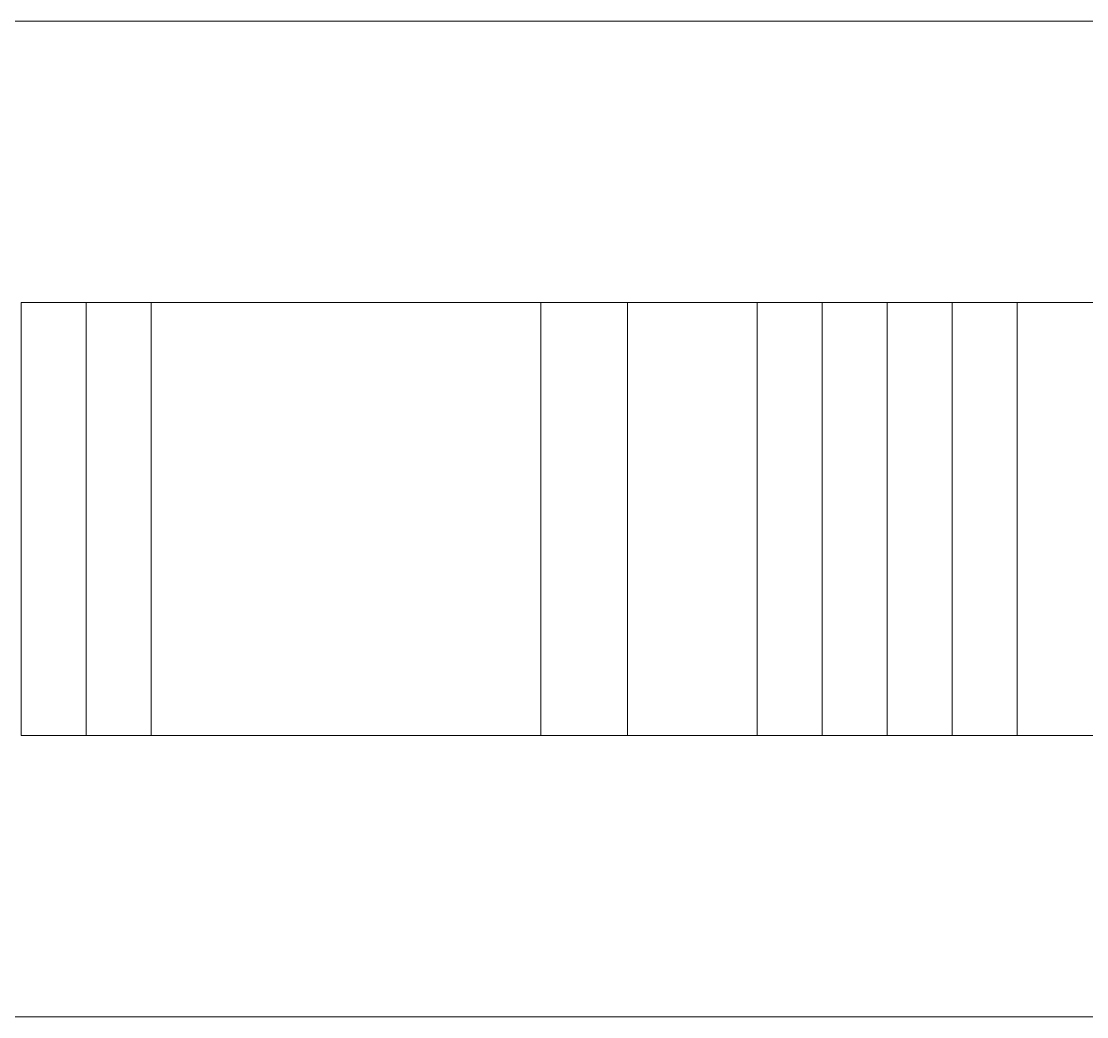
# Model space of a CAD drawing. Header units: inches. Extents: x 22 to 382261, y 22 to 371281.
# Drawn here: x 106334.7 to 106580.8, y 219392.4 to 219622.4 of the extents above; entities that cross this region are included whole.
import ezdxf

# ---------------------------------------------------------------- set-up
doc = ezdxf.new("R2010")
doc.units = ezdxf.units.IN
doc.header["$MEASUREMENT"] = 0
doc.layers.add('A-GLAZ-CURT', color=52, linetype='Continuous', lineweight=9)
doc.layers.add('A-WALL', color=113, linetype='Continuous', lineweight=9)

# ---------------------------------------------------------------- blocks, each defined once
blk = doc.blocks.new('s-wall - s-wall-V2-01-GROUND FLOOR DIM- PART A')
at = {"layer": 'A-GLAZ-CURT'}
for p, q in [((-100, 50), (-85, 50)), ((-85, 50), (-100, 50)), ((-100, -50), (-100, 50)), ((-100, 50), (-100, -50)), ((-85, 50), (-70, 50)), ((-70, 50), (-85, 50)), ((-85, 50), (-70, 50)), ((-70, 50), (-85, 50)), ((-85, -50), (-85, 50)), ((-85, 50), (-85, -50)), ((-85, 50), (-70, 50)), ((-70, 50), (-85, 50)), ((-85, -50), (-85, 50)), ((-85, 50), (-85, -50)), ((20, 50), (-70, 50)), ((-70, 50), (20, 50)), ((-70, 50), (20, 50)), ((20, 50), (-70, 50)), ((-70, -50), (-70, 50)), ((-70, 50), (-70, -50)), ((-70, 50), (-70, -50)), ((-70, 50), (-70, -50)), ((-69.85, 50), (20, 50)), ((20, 50), (-69.85, 50)), ((-69.85, 50), (20, 50)), ((20, 50), (-69.85, 50)), ((-69.85, 50), (20, 50)), ((20, 50), (-69.85, 50)), ((20, 50), (40, 50)), ((40, 50), (20, 50)), ((20, 50), (40, 50)), ((40, 50), (20, 50)), ((20, 50), (40, 50)), ((40, 50), (20, 50)), ((20, -50), (20, 50)), ((20, -50), (20, 50)), ((20, 50), (20, -50)), ((20, 50), (20, -50)), ((40, 50), (70, 50)), ((70, 50), (40, 50)), ((40, 50), (70, 50)), ((70, 50), (40, 50)), ((40, 50), (70, 50)), ((70, 50), (40, 50)), ((40, 50), (70, 50)), ((70, 50), (40, 50)), ((40, -50), (40, 50)), ((40, 50), (40, -50)), ((70, 50), (85, 50)), ((85, 50), (70, 50)), ((70, 50), (85, 50)), ((85, 50), (70, 50)), ((70, 50), (85, 50)), ((85, 50), (70, 50)), ((70, 50), (70, -50)), ((70, 50), (70, -50)), ((85, 50), (100, 50)), ((100, 50), (85, 50)), ((85, 50), (85, -50)), ((85, 50), (85, -50)), ((85, 50), (85, -50)), ((85, 50), (85, -50)), ((100, 50), (100, -50)), ((100, 50), (100, -50)), ((-100, -50), (-85, -50)), ((-85, -50), (-100, -50)), ((-85, -50), (-70, -50)), ((-70, -50), (-85, -50)), ((-85, -50), (-70, -50)), ((-70, -50), (-85, -50)), ((-85, -50), (-70, -50)), ((-70, -50), (-85, -50)), ((20, -50), (-70, -50)), ((-70, -50), (20, -50)), ((-70, -50), (20, -50)), ((20, -50), (-70, -50)), ((-69.85, -50), (20, -50)), ((20, -50), (-69.85, -50)), ((-69.85, -50), (20, -50)), ((20, -50), (-69.85, -50)), ((-69.85, -50), (20, -50)), ((20, -50), (-69.85, -50)), ((20, -50), (40, -50)), ((40, -50), (20, -50)), ((20, -50), (40, -50)), ((40, -50), (20, -50)), ((20, -50), (40, -50)), ((40, -50), (20, -50)), ((40, -50), (70, -50)), ((70, -50), (40, -50)), ((40, -50), (70, -50)), ((70, -50), (40, -50)), ((40, -50), (70, -50)), ((70, -50), (40, -50)), ((40, -50), (70, -50)), ((70, -50), (40, -50)), ((70, -50), (85, -50)), ((85, -50), (70, -50)), ((70, -50), (85, -50)), ((85, -50), (70, -50)), ((70, -50), (85, -50)), ((85, -50), (70, -50)), ((85, -50), (100, -50)), ((100, -50), (85, -50))]:
    blk.add_line(p, q, dxfattribs=at)
blk = doc.blocks.new('s-wall - s-wall-V3-01-GROUND FLOOR DIM- PART A')
at = {"layer": 'A-GLAZ-CURT'}
for p, q in [((-100, 50), (-85, 50)), ((-85, 50), (-100, 50)), ((-100, -50), (-100, 50)), ((-100, 50), (-100, -50)), ((-85, 50), (-70, 50)), ((-70, 50), (-85, 50)), ((-85, 50), (-70, 50)), ((-70, 50), (-85, 50)), ((-85, -50), (-85, 50)), ((-85, 50), (-85, -50)), ((-85, 50), (-70, 50)), ((-70, 50), (-85, 50)), ((-85, -50), (-85, 50)), ((-85, 50), (-85, -50)), ((-70, 50), (20, 50)), ((20, 50), (-70, 50)), ((-70, 50), (20, 50)), ((20, 50), (-70, 50)), ((-70, 50), (20, 50)), ((20, 50), (-70, 50)), ((20, 50), (-70, 50)), ((-70, 50), (20, 50)), ((-70, 50), (20, 50)), ((20, 50), (-70, 50)), ((-70, -50), (-70, 50)), ((-70, 50), (-70, -50)), ((-70, 50), (-70, -50)), ((-70, 50), (-70, -50)), ((20, 50), (40, 50)), ((40, 50), (20, 50)), ((20, 50), (40, 50)), ((40, 50), (20, 50)), ((20, 50), (40, 50)), ((40, 50), (20, 50)), ((20, -50), (20, 50)), ((20, -50), (20, 50)), ((20, 50), (20, -50)), ((20, 50), (20, -50)), ((40, 50), (70, 50)), ((70, 50), (40, 50)), ((40, 50), (70, 50)), ((70, 50), (40, 50)), ((40, 50), (70, 50)), ((70, 50), (40, 50)), ((40, 50), (70, 50)), ((70, 50), (40, 50)), ((40, -50), (40, 50)), ((40, 50), (40, -50)), ((70, 50), (85, 50)), ((85, 50), (70, 50)), ((70, 50), (85, 50)), ((85, 50), (70, 50)), ((70, 50), (85, 50)), ((85, 50), (70, 50)), ((70, 50), (70, -50)), ((70, 50), (70, -50)), ((85, 50), (100, 50)), ((100, 50), (85, 50)), ((85, 50), (85, -50)), ((85, 50), (85, -50)), ((85, 50), (85, -50)), ((85, 50), (85, -50)), ((100, 50), (100, -50)), ((100, 50), (100, -50)), ((-100, -50), (-85, -50)), ((-85, -50), (-100, -50)), ((-85, -50), (-70, -50)), ((-70, -50), (-85, -50)), ((-85, -50), (-70, -50)), ((-70, -50), (-85, -50)), ((-85, -50), (-70, -50)), ((-70, -50), (-85, -50)), ((-70, -50), (20, -50)), ((20, -50), (-70, -50)), ((-70, -50), (20, -50)), ((20, -50), (-70, -50)), ((-70, -50), (20, -50)), ((20, -50), (-70, -50)), ((20, -50), (-70, -50)), ((-70, -50), (20, -50)), ((-70, -50), (20, -50)), ((20, -50), (-70, -50)), ((20, -50), (40, -50)), ((40, -50), (20, -50)), ((20, -50), (40, -50)), ((40, -50), (20, -50)), ((20, -50), (40, -50)), ((40, -50), (20, -50)), ((40, -50), (70, -50)), ((70, -50), (40, -50)), ((40, -50), (70, -50)), ((70, -50), (40, -50)), ((40, -50), (70, -50)), ((70, -50), (40, -50)), ((40, -50), (70, -50)), ((70, -50), (40, -50)), ((70, -50), (85, -50)), ((85, -50), (70, -50)), ((70, -50), (85, -50)), ((85, -50), (70, -50)), ((70, -50), (85, -50)), ((85, -50), (70, -50)), ((85, -50), (100, -50)), ((100, -50), (85, -50))]:
    blk.add_line(p, q, dxfattribs=at)
blk = doc.blocks.new('s-wall - s-wall-V12-01-GROUND FLOOR DIM- PART A')
at = {"layer": 'A-GLAZ-CURT'}
for p, q in [((-100, 50), (-85, 50)), ((-85, 50), (-100, 50)), ((-100, -50), (-100, 50)), ((-100, 50), (-100, -50)), ((-85, 50), (-70, 50)), ((-70, 50), (-85, 50)), ((-85, 50), (-70, 50)), ((-70, 50), (-85, 50)), ((-85, -50), (-85, 50)), ((-85, 50), (-85, -50)), ((-85, 50), (-70, 50)), ((-70, 50), (-85, 50)), ((-85, -50), (-85, 50)), ((-85, 50), (-85, -50)), ((20, 50), (-70, 50)), ((-70, 50), (20, 50)), ((-70, 50), (20, 50)), ((20, 50), (-70, 50)), ((-70, -50), (-70, 50)), ((-70, 50), (-70, -50)), ((-70, 50), (-70, -50)), ((-70, 50), (-70, -50)), ((-69.85, 50), (20, 50)), ((20, 50), (-69.85, 50)), ((-69.85, 50), (20, 50)), ((20, 50), (-69.85, 50)), ((-69.85, 50), (20, 50)), ((20, 50), (-69.85, 50)), ((20, 50), (40, 50)), ((40, 50), (20, 50)), ((20, 50), (40, 50)), ((40, 50), (20, 50)), ((20, 50), (40, 50)), ((40, 50), (20, 50)), ((20, -50), (20, 50)), ((20, -50), (20, 50)), ((20, 50), (20, -50)), ((20, 50), (20, -50)), ((40, 50), (70, 50)), ((70, 50), (40, 50)), ((40, 50), (70, 50)), ((70, 50), (40, 50)), ((40, 50), (70, 50)), ((70, 50), (40, 50)), ((40, 50), (70, 50)), ((70, 50), (40, 50)), ((40, -50), (40, 50)), ((40, 50), (40, -50)), ((70, 50), (85, 50)), ((85, 50), (70, 50)), ((70, 50), (85, 50)), ((85, 50), (70, 50)), ((70, 50), (85, 50)), ((85, 50), (70, 50)), ((70, 50), (70, -50)), ((70, 50), (70, -50)), ((85, 50), (100, 50)), ((100, 50), (85, 50)), ((85, 50), (85, -50)), ((85, 50), (85, -50)), ((85, 50), (85, -50)), ((85, 50), (85, -50)), ((100, 50), (100, -50)), ((100, 50), (100, -50)), ((-100, -50), (-85, -50)), ((-85, -50), (-100, -50)), ((-85, -50), (-70, -50)), ((-70, -50), (-85, -50)), ((-85, -50), (-70, -50)), ((-70, -50), (-85, -50)), ((-85, -50), (-70, -50)), ((-70, -50), (-85, -50)), ((20, -50), (-70, -50)), ((-70, -50), (20, -50)), ((-70, -50), (20, -50)), ((20, -50), (-70, -50)), ((-69.85, -50), (20, -50)), ((20, -50), (-69.85, -50)), ((-69.85, -50), (20, -50)), ((20, -50), (-69.85, -50)), ((-69.85, -50), (20, -50)), ((20, -50), (-69.85, -50)), ((20, -50), (40, -50)), ((40, -50), (20, -50)), ((20, -50), (40, -50)), ((40, -50), (20, -50)), ((20, -50), (40, -50)), ((40, -50), (20, -50)), ((40, -50), (70, -50)), ((70, -50), (40, -50)), ((40, -50), (70, -50)), ((70, -50), (40, -50)), ((40, -50), (70, -50)), ((70, -50), (40, -50)), ((40, -50), (70, -50)), ((70, -50), (40, -50)), ((70, -50), (85, -50)), ((85, -50), (70, -50)), ((70, -50), (85, -50)), ((85, -50), (70, -50)), ((70, -50), (85, -50)), ((85, -50), (70, -50)), ((85, -50), (100, -50)), ((100, -50), (85, -50))]:
    blk.add_line(p, q, dxfattribs=at)
blk = doc.blocks.new('s-wall - s-wall-V13-01-GROUND FLOOR DIM- PART A')
at = {"layer": 'A-GLAZ-CURT'}
for p, q in [((-100, 50), (-85, 50)), ((-85, 50), (-100, 50)), ((-100, -50), (-100, 50)), ((-100, 50), (-100, -50)), ((-85, 50), (-70, 50)), ((-70, 50), (-85, 50)), ((-85, 50), (-70, 50)), ((-70, 50), (-85, 50)), ((-85, -50), (-85, 50)), ((-85, 50), (-85, -50)), ((-85, 50), (-70, 50)), ((-70, 50), (-85, 50)), ((-85, -50), (-85, 50)), ((-85, 50), (-85, -50)), ((-70, 50), (20, 50)), ((20, 50), (-70, 50)), ((-70, 50), (20, 50)), ((20, 50), (-70, 50)), ((-70, 50), (20, 50)), ((20, 50), (-70, 50)), ((20, 50), (-70, 50)), ((-70, 50), (20, 50)), ((-70, 50), (20, 50)), ((20, 50), (-70, 50)), ((-70, -50), (-70, 50)), ((-70, 50), (-70, -50)), ((-70, 50), (-70, -50)), ((-70, 50), (-70, -50)), ((20, 50), (40, 50)), ((40, 50), (20, 50)), ((20, 50), (40, 50)), ((40, 50), (20, 50)), ((20, 50), (40, 50)), ((40, 50), (20, 50)), ((20, -50), (20, 50)), ((20, -50), (20, 50)), ((20, 50), (20, -50)), ((20, 50), (20, -50)), ((40, 50), (70, 50)), ((70, 50), (40, 50)), ((40, 50), (70, 50)), ((70, 50), (40, 50)), ((40, 50), (70, 50)), ((70, 50), (40, 50)), ((40, 50), (70, 50)), ((70, 50), (40, 50)), ((40, -50), (40, 50)), ((40, 50), (40, -50)), ((70, 50), (85, 50)), ((85, 50), (70, 50)), ((70, 50), (85, 50)), ((85, 50), (70, 50)), ((70, 50), (85, 50)), ((85, 50), (70, 50)), ((70, 50), (70, -50)), ((70, 50), (70, -50)), ((85, 50), (100, 50)), ((100, 50), (85, 50)), ((85, 50), (85, -50)), ((85, 50), (85, -50)), ((85, 50), (85, -50)), ((85, 50), (85, -50)), ((100, 50), (100, -50)), ((100, 50), (100, -50)), ((-100, -50), (-85, -50)), ((-85, -50), (-100, -50)), ((-85, -50), (-70, -50)), ((-70, -50), (-85, -50)), ((-85, -50), (-70, -50)), ((-70, -50), (-85, -50)), ((-85, -50), (-70, -50)), ((-70, -50), (-85, -50)), ((-70, -50), (20, -50)), ((20, -50), (-70, -50)), ((-70, -50), (20, -50)), ((20, -50), (-70, -50)), ((-70, -50), (20, -50)), ((20, -50), (-70, -50)), ((20, -50), (-70, -50)), ((-70, -50), (20, -50)), ((-70, -50), (20, -50)), ((20, -50), (-70, -50)), ((20, -50), (40, -50)), ((40, -50), (20, -50)), ((20, -50), (40, -50)), ((40, -50), (20, -50)), ((20, -50), (40, -50)), ((40, -50), (20, -50)), ((40, -50), (70, -50)), ((70, -50), (40, -50)), ((40, -50), (70, -50)), ((70, -50), (40, -50)), ((40, -50), (70, -50)), ((70, -50), (40, -50)), ((40, -50), (70, -50)), ((70, -50), (40, -50)), ((70, -50), (85, -50)), ((85, -50), (70, -50)), ((70, -50), (85, -50)), ((85, -50), (70, -50)), ((70, -50), (85, -50)), ((85, -50), (70, -50)), ((85, -50), (100, -50)), ((100, -50), (85, -50))]:
    blk.add_line(p, q, dxfattribs=at)
blk = doc.blocks.new('s-wall - s-wall-V23-01-GROUND FLOOR DIM- PART A')
at = {"layer": 'A-GLAZ-CURT'}
for p, q in [((-100, 50), (-85, 50)), ((-85, 50), (-100, 50)), ((-100, -50), (-100, 50)), ((-100, 50), (-100, -50)), ((-85, 50), (-70, 50)), ((-70, 50), (-85, 50)), ((-85, 50), (-70, 50)), ((-70, 50), (-85, 50)), ((-85, -50), (-85, 50)), ((-85, 50), (-85, -50)), ((-85, 50), (-70, 50)), ((-70, 50), (-85, 50)), ((-85, -50), (-85, 50)), ((-85, 50), (-85, -50)), ((20, 50), (-70, 50)), ((-70, 50), (20, 50)), ((-70, 50), (20, 50)), ((20, 50), (-70, 50)), ((-70, -50), (-70, 50)), ((-70, 50), (-70, -50)), ((-70, 50), (-70, -50)), ((-70, 50), (-70, -50)), ((-69.85, 50), (20, 50)), ((20, 50), (-69.85, 50)), ((-69.85, 50), (20, 50)), ((20, 50), (-69.85, 50)), ((-69.85, 50), (20, 50)), ((20, 50), (-69.85, 50)), ((20, 50), (40, 50)), ((40, 50), (20, 50)), ((20, 50), (40, 50)), ((40, 50), (20, 50)), ((20, 50), (40, 50)), ((40, 50), (20, 50)), ((20, -50), (20, 50)), ((20, -50), (20, 50)), ((20, 50), (20, -50)), ((20, 50), (20, -50)), ((40, 50), (70, 50)), ((70, 50), (40, 50)), ((40, 50), (70, 50)), ((70, 50), (40, 50)), ((40, 50), (70, 50)), ((70, 50), (40, 50)), ((40, 50), (70, 50)), ((70, 50), (40, 50)), ((40, -50), (40, 50)), ((40, 50), (40, -50)), ((70, 50), (85, 50)), ((85, 50), (70, 50)), ((70, 50), (85, 50)), ((85, 50), (70, 50)), ((70, 50), (85, 50)), ((85, 50), (70, 50)), ((70, 50), (70, -50)), ((70, 50), (70, -50)), ((85, 50), (100, 50)), ((100, 50), (85, 50)), ((85, 50), (85, -50)), ((85, 50), (85, -50)), ((85, 50), (85, -50)), ((85, 50), (85, -50)), ((100, 50), (100, -50)), ((100, 50), (100, -50)), ((-100, -50), (-85, -50)), ((-85, -50), (-100, -50)), ((-85, -50), (-70, -50)), ((-70, -50), (-85, -50)), ((-85, -50), (-70, -50)), ((-70, -50), (-85, -50)), ((-85, -50), (-70, -50)), ((-70, -50), (-85, -50)), ((20, -50), (-70, -50)), ((-70, -50), (20, -50)), ((-70, -50), (20, -50)), ((20, -50), (-70, -50)), ((-69.85, -50), (20, -50)), ((20, -50), (-69.85, -50)), ((-69.85, -50), (20, -50)), ((20, -50), (-69.85, -50)), ((-69.85, -50), (20, -50)), ((20, -50), (-69.85, -50)), ((20, -50), (40, -50)), ((40, -50), (20, -50)), ((20, -50), (40, -50)), ((40, -50), (20, -50)), ((20, -50), (40, -50)), ((40, -50), (20, -50)), ((40, -50), (70, -50)), ((70, -50), (40, -50)), ((40, -50), (70, -50)), ((70, -50), (40, -50)), ((40, -50), (70, -50)), ((70, -50), (40, -50)), ((40, -50), (70, -50)), ((70, -50), (40, -50)), ((70, -50), (85, -50)), ((85, -50), (70, -50)), ((70, -50), (85, -50)), ((85, -50), (70, -50)), ((70, -50), (85, -50)), ((85, -50), (70, -50)), ((85, -50), (100, -50)), ((100, -50), (85, -50))]:
    blk.add_line(p, q, dxfattribs=at)
blk = doc.blocks.new('s-wall - s-wall-V24-01-GROUND FLOOR DIM- PART A')
at = {"layer": 'A-GLAZ-CURT'}
for p, q in [((-100, 50), (-85, 50)), ((-85, 50), (-100, 50)), ((-100, -50), (-100, 50)), ((-100, 50), (-100, -50)), ((-85, 50), (-70, 50)), ((-70, 50), (-85, 50)), ((-85, 50), (-70, 50)), ((-70, 50), (-85, 50)), ((-85, -50), (-85, 50)), ((-85, 50), (-85, -50)), ((-85, 50), (-70, 50)), ((-70, 50), (-85, 50)), ((-85, -50), (-85, 50)), ((-85, 50), (-85, -50)), ((-70, 50), (20, 50)), ((20, 50), (-70, 50)), ((-70, 50), (20, 50)), ((20, 50), (-70, 50)), ((-70, 50), (20, 50)), ((20, 50), (-70, 50)), ((20, 50), (-70, 50)), ((-70, 50), (20, 50)), ((-70, 50), (20, 50)), ((20, 50), (-70, 50)), ((-70, -50), (-70, 50)), ((-70, 50), (-70, -50)), ((-70, 50), (-70, -50)), ((-70, 50), (-70, -50)), ((20, 50), (40, 50)), ((40, 50), (20, 50)), ((20, 50), (40, 50)), ((40, 50), (20, 50)), ((20, 50), (40, 50)), ((40, 50), (20, 50)), ((20, -50), (20, 50)), ((20, -50), (20, 50)), ((20, 50), (20, -50)), ((20, 50), (20, -50)), ((40, 50), (70, 50)), ((70, 50), (40, 50)), ((40, 50), (70, 50)), ((70, 50), (40, 50)), ((40, 50), (70, 50)), ((70, 50), (40, 50)), ((40, 50), (70, 50)), ((70, 50), (40, 50)), ((40, -50), (40, 50)), ((40, 50), (40, -50)), ((70, 50), (85, 50)), ((85, 50), (70, 50)), ((70, 50), (85, 50)), ((85, 50), (70, 50)), ((70, 50), (85, 50)), ((85, 50), (70, 50)), ((70, 50), (70, -50)), ((70, 50), (70, -50)), ((85, 50), (100, 50)), ((100, 50), (85, 50)), ((85, 50), (85, -50)), ((85, 50), (85, -50)), ((85, 50), (85, -50)), ((85, 50), (85, -50)), ((100, 50), (100, -50)), ((100, 50), (100, -50)), ((-100, -50), (-85, -50)), ((-85, -50), (-100, -50)), ((-85, -50), (-70, -50)), ((-70, -50), (-85, -50)), ((-85, -50), (-70, -50)), ((-70, -50), (-85, -50)), ((-85, -50), (-70, -50)), ((-70, -50), (-85, -50)), ((-70, -50), (20, -50)), ((20, -50), (-70, -50)), ((-70, -50), (20, -50)), ((20, -50), (-70, -50)), ((-70, -50), (20, -50)), ((20, -50), (-70, -50)), ((20, -50), (-70, -50)), ((-70, -50), (20, -50)), ((-70, -50), (20, -50)), ((20, -50), (-70, -50)), ((20, -50), (40, -50)), ((40, -50), (20, -50)), ((20, -50), (40, -50)), ((40, -50), (20, -50)), ((20, -50), (40, -50)), ((40, -50), (20, -50)), ((40, -50), (70, -50)), ((70, -50), (40, -50)), ((40, -50), (70, -50)), ((70, -50), (40, -50)), ((40, -50), (70, -50)), ((70, -50), (40, -50)), ((40, -50), (70, -50)), ((70, -50), (40, -50)), ((70, -50), (85, -50)), ((85, -50), (70, -50)), ((70, -50), (85, -50)), ((85, -50), (70, -50)), ((70, -50), (85, -50)), ((85, -50), (70, -50)), ((85, -50), (100, -50)), ((100, -50), (85, -50))]:
    blk.add_line(p, q, dxfattribs=at)
blk = doc.blocks.new('s-wall - s-wall-V34-01-GROUND FLOOR DIM- PART A')
at = {"layer": 'A-GLAZ-CURT'}
for p, q in [((-100, 50), (-85, 50)), ((-85, 50), (-100, 50)), ((-100, -50), (-100, 50)), ((-100, 50), (-100, -50)), ((-85, 50), (-70, 50)), ((-70, 50), (-85, 50)), ((-85, 50), (-70, 50)), ((-70, 50), (-85, 50)), ((-85, -50), (-85, 50)), ((-85, 50), (-85, -50)), ((-85, 50), (-70, 50)), ((-70, 50), (-85, 50)), ((-85, -50), (-85, 50)), ((-85, 50), (-85, -50)), ((20, 50), (-70, 50)), ((-70, 50), (20, 50)), ((-70, 50), (20, 50)), ((20, 50), (-70, 50)), ((-70, -50), (-70, 50)), ((-70, 50), (-70, -50)), ((-70, 50), (-70, -50)), ((-70, 50), (-70, -50)), ((-69.85, 50), (20, 50)), ((20, 50), (-69.85, 50)), ((-69.85, 50), (20, 50)), ((20, 50), (-69.85, 50)), ((-69.85, 50), (20, 50)), ((20, 50), (-69.85, 50)), ((20, 50), (40, 50)), ((40, 50), (20, 50)), ((20, 50), (40, 50)), ((40, 50), (20, 50)), ((20, 50), (40, 50)), ((40, 50), (20, 50)), ((20, -50), (20, 50)), ((20, -50), (20, 50)), ((20, 50), (20, -50)), ((20, 50), (20, -50)), ((40, 50), (70, 50)), ((70, 50), (40, 50)), ((40, 50), (70, 50)), ((70, 50), (40, 50)), ((40, 50), (70, 50)), ((70, 50), (40, 50)), ((40, 50), (70, 50)), ((70, 50), (40, 50)), ((40, -50), (40, 50)), ((40, 50), (40, -50)), ((70, 50), (85, 50)), ((85, 50), (70, 50)), ((70, 50), (85, 50)), ((85, 50), (70, 50)), ((70, 50), (85, 50)), ((85, 50), (70, 50)), ((70, 50), (70, -50)), ((70, 50), (70, -50)), ((85, 50), (100, 50)), ((100, 50), (85, 50)), ((85, 50), (85, -50)), ((85, 50), (85, -50)), ((85, 50), (85, -50)), ((85, 50), (85, -50)), ((100, 50), (100, -50)), ((100, 50), (100, -50)), ((-100, -50), (-85, -50)), ((-85, -50), (-100, -50)), ((-85, -50), (-70, -50)), ((-70, -50), (-85, -50)), ((-85, -50), (-70, -50)), ((-70, -50), (-85, -50)), ((-85, -50), (-70, -50)), ((-70, -50), (-85, -50)), ((20, -50), (-70, -50)), ((-70, -50), (20, -50)), ((-70, -50), (20, -50)), ((20, -50), (-70, -50)), ((-69.85, -50), (20, -50)), ((20, -50), (-69.85, -50)), ((-69.85, -50), (20, -50)), ((20, -50), (-69.85, -50)), ((-69.85, -50), (20, -50)), ((20, -50), (-69.85, -50)), ((20, -50), (40, -50)), ((40, -50), (20, -50)), ((20, -50), (40, -50)), ((40, -50), (20, -50)), ((20, -50), (40, -50)), ((40, -50), (20, -50)), ((40, -50), (70, -50)), ((70, -50), (40, -50)), ((40, -50), (70, -50)), ((70, -50), (40, -50)), ((40, -50), (70, -50)), ((70, -50), (40, -50)), ((40, -50), (70, -50)), ((70, -50), (40, -50)), ((70, -50), (85, -50)), ((85, -50), (70, -50)), ((70, -50), (85, -50)), ((85, -50), (70, -50)), ((70, -50), (85, -50)), ((85, -50), (70, -50)), ((85, -50), (100, -50)), ((100, -50), (85, -50))]:
    blk.add_line(p, q, dxfattribs=at)
blk = doc.blocks.new('s-wall - s-wall-V35-01-GROUND FLOOR DIM- PART A')
at = {"layer": 'A-GLAZ-CURT'}
for p, q in [((-100, 50), (-85, 50)), ((-85, 50), (-100, 50)), ((-100, -50), (-100, 50)), ((-100, 50), (-100, -50)), ((-85, 50), (-70, 50)), ((-70, 50), (-85, 50)), ((-85, 50), (-70, 50)), ((-70, 50), (-85, 50)), ((-85, -50), (-85, 50)), ((-85, 50), (-85, -50)), ((-85, 50), (-70, 50)), ((-70, 50), (-85, 50)), ((-85, -50), (-85, 50)), ((-85, 50), (-85, -50)), ((-70, 50), (20, 50)), ((20, 50), (-70, 50)), ((-70, 50), (20, 50)), ((20, 50), (-70, 50)), ((-70, 50), (20, 50)), ((20, 50), (-70, 50)), ((20, 50), (-70, 50)), ((-70, 50), (20, 50)), ((-70, 50), (20, 50)), ((20, 50), (-70, 50)), ((-70, -50), (-70, 50)), ((-70, 50), (-70, -50)), ((-70, 50), (-70, -50)), ((-70, 50), (-70, -50)), ((20, 50), (40, 50)), ((40, 50), (20, 50)), ((20, 50), (40, 50)), ((40, 50), (20, 50)), ((20, 50), (40, 50)), ((40, 50), (20, 50)), ((20, -50), (20, 50)), ((20, -50), (20, 50)), ((20, 50), (20, -50)), ((20, 50), (20, -50)), ((40, 50), (70, 50)), ((70, 50), (40, 50)), ((40, 50), (70, 50)), ((70, 50), (40, 50)), ((40, 50), (70, 50)), ((70, 50), (40, 50)), ((40, 50), (70, 50)), ((70, 50), (40, 50)), ((40, -50), (40, 50)), ((40, 50), (40, -50)), ((70, 50), (85, 50)), ((85, 50), (70, 50)), ((70, 50), (85, 50)), ((85, 50), (70, 50)), ((70, 50), (85, 50)), ((85, 50), (70, 50)), ((70, 50), (70, -50)), ((70, 50), (70, -50)), ((85, 50), (100, 50)), ((100, 50), (85, 50)), ((85, 50), (85, -50)), ((85, 50), (85, -50)), ((85, 50), (85, -50)), ((85, 50), (85, -50)), ((100, 50), (100, -50)), ((100, 50), (100, -50)), ((-100, -50), (-85, -50)), ((-85, -50), (-100, -50)), ((-85, -50), (-70, -50)), ((-70, -50), (-85, -50)), ((-85, -50), (-70, -50)), ((-70, -50), (-85, -50)), ((-85, -50), (-70, -50)), ((-70, -50), (-85, -50)), ((-70, -50), (20, -50)), ((20, -50), (-70, -50)), ((-70, -50), (20, -50)), ((20, -50), (-70, -50)), ((-70, -50), (20, -50)), ((20, -50), (-70, -50)), ((20, -50), (-70, -50)), ((-70, -50), (20, -50)), ((-70, -50), (20, -50)), ((20, -50), (-70, -50)), ((20, -50), (40, -50)), ((40, -50), (20, -50)), ((20, -50), (40, -50)), ((40, -50), (20, -50)), ((20, -50), (40, -50)), ((40, -50), (20, -50)), ((40, -50), (70, -50)), ((70, -50), (40, -50)), ((40, -50), (70, -50)), ((70, -50), (40, -50)), ((40, -50), (70, -50)), ((70, -50), (40, -50)), ((40, -50), (70, -50)), ((70, -50), (40, -50)), ((70, -50), (85, -50)), ((85, -50), (70, -50)), ((70, -50), (85, -50)), ((85, -50), (70, -50)), ((70, -50), (85, -50)), ((85, -50), (70, -50)), ((85, -50), (100, -50)), ((100, -50), (85, -50))]:
    blk.add_line(p, q, dxfattribs=at)
blk = doc.blocks.new('s-wall - s-wall-V45-01-GROUND FLOOR DIM- PART A')
at = {"layer": 'A-GLAZ-CURT'}
for p, q in [((-100, 50), (-85, 50)), ((-85, 50), (-100, 50)), ((-100, -50), (-100, 50)), ((-100, 50), (-100, -50)), ((-85, 50), (-70, 50)), ((-70, 50), (-85, 50)), ((-85, 50), (-70, 50)), ((-70, 50), (-85, 50)), ((-85, -50), (-85, 50)), ((-85, 50), (-85, -50)), ((-85, 50), (-70, 50)), ((-70, 50), (-85, 50)), ((-85, -50), (-85, 50)), ((-85, 50), (-85, -50)), ((20, 50), (-70, 50)), ((-70, 50), (20, 50)), ((-70, 50), (20, 50)), ((20, 50), (-70, 50)), ((-70, -50), (-70, 50)), ((-70, 50), (-70, -50)), ((-70, 50), (-70, -50)), ((-70, 50), (-70, -50)), ((-69.85, 50), (20, 50)), ((20, 50), (-69.85, 50)), ((-69.85, 50), (20, 50)), ((20, 50), (-69.85, 50)), ((-69.85, 50), (20, 50)), ((20, 50), (-69.85, 50)), ((20, 50), (40, 50)), ((40, 50), (20, 50)), ((20, 50), (40, 50)), ((40, 50), (20, 50)), ((20, 50), (40, 50)), ((40, 50), (20, 50)), ((20, -50), (20, 50)), ((20, -50), (20, 50)), ((20, 50), (20, -50)), ((20, 50), (20, -50)), ((40, 50), (70, 50)), ((70, 50), (40, 50)), ((40, 50), (70, 50)), ((70, 50), (40, 50)), ((40, 50), (70, 50)), ((70, 50), (40, 50)), ((40, 50), (70, 50)), ((70, 50), (40, 50)), ((40, -50), (40, 50)), ((40, 50), (40, -50)), ((70, 50), (85, 50)), ((85, 50), (70, 50)), ((70, 50), (85, 50)), ((85, 50), (70, 50)), ((70, 50), (85, 50)), ((85, 50), (70, 50)), ((70, 50), (70, -50)), ((70, 50), (70, -50)), ((85, 50), (100, 50)), ((100, 50), (85, 50)), ((85, 50), (85, -50)), ((85, 50), (85, -50)), ((85, 50), (85, -50)), ((85, 50), (85, -50)), ((100, 50), (100, -50)), ((100, 50), (100, -50)), ((-100, -50), (-85, -50)), ((-85, -50), (-100, -50)), ((-85, -50), (-70, -50)), ((-70, -50), (-85, -50)), ((-85, -50), (-70, -50)), ((-70, -50), (-85, -50)), ((-85, -50), (-70, -50)), ((-70, -50), (-85, -50)), ((20, -50), (-70, -50)), ((-70, -50), (20, -50)), ((-70, -50), (20, -50)), ((20, -50), (-70, -50)), ((-69.85, -50), (20, -50)), ((20, -50), (-69.85, -50)), ((-69.85, -50), (20, -50)), ((20, -50), (-69.85, -50)), ((-69.85, -50), (20, -50)), ((20, -50), (-69.85, -50)), ((20, -50), (40, -50)), ((40, -50), (20, -50)), ((20, -50), (40, -50)), ((40, -50), (20, -50)), ((20, -50), (40, -50)), ((40, -50), (20, -50)), ((40, -50), (70, -50)), ((70, -50), (40, -50)), ((40, -50), (70, -50)), ((70, -50), (40, -50)), ((40, -50), (70, -50)), ((70, -50), (40, -50)), ((40, -50), (70, -50)), ((70, -50), (40, -50)), ((70, -50), (85, -50)), ((85, -50), (70, -50)), ((70, -50), (85, -50)), ((85, -50), (70, -50)), ((70, -50), (85, -50)), ((85, -50), (70, -50)), ((85, -50), (100, -50)), ((100, -50), (85, -50))]:
    blk.add_line(p, q, dxfattribs=at)
blk = doc.blocks.new('s-wall - s-wall-V46-01-GROUND FLOOR DIM- PART A')
at = {"layer": 'A-GLAZ-CURT'}
for p, q in [((-100, 50), (-85, 50)), ((-85, 50), (-100, 50)), ((-100, -50), (-100, 50)), ((-100, 50), (-100, -50)), ((-85, 50), (-70, 50)), ((-70, 50), (-85, 50)), ((-85, 50), (-70, 50)), ((-70, 50), (-85, 50)), ((-85, -50), (-85, 50)), ((-85, 50), (-85, -50)), ((-85, 50), (-70, 50)), ((-70, 50), (-85, 50)), ((-85, -50), (-85, 50)), ((-85, 50), (-85, -50)), ((-70, 50), (20, 50)), ((20, 50), (-70, 50)), ((-70, 50), (20, 50)), ((20, 50), (-70, 50)), ((-70, 50), (20, 50)), ((20, 50), (-70, 50)), ((20, 50), (-70, 50)), ((-70, 50), (20, 50)), ((-70, 50), (20, 50)), ((20, 50), (-70, 50)), ((-70, -50), (-70, 50)), ((-70, 50), (-70, -50)), ((-70, 50), (-70, -50)), ((-70, 50), (-70, -50)), ((20, 50), (40, 50)), ((40, 50), (20, 50)), ((20, 50), (40, 50)), ((40, 50), (20, 50)), ((20, 50), (40, 50)), ((40, 50), (20, 50)), ((20, -50), (20, 50)), ((20, -50), (20, 50)), ((20, 50), (20, -50)), ((20, 50), (20, -50)), ((40, 50), (70, 50)), ((70, 50), (40, 50)), ((40, 50), (70, 50)), ((70, 50), (40, 50)), ((40, 50), (70, 50)), ((70, 50), (40, 50)), ((40, 50), (70, 50)), ((70, 50), (40, 50)), ((40, -50), (40, 50)), ((40, 50), (40, -50)), ((70, 50), (85, 50)), ((85, 50), (70, 50)), ((70, 50), (85, 50)), ((85, 50), (70, 50)), ((70, 50), (85, 50)), ((85, 50), (70, 50)), ((70, 50), (70, -50)), ((70, 50), (70, -50)), ((85, 50), (100, 50)), ((100, 50), (85, 50)), ((85, 50), (85, -50)), ((85, 50), (85, -50)), ((85, 50), (85, -50)), ((85, 50), (85, -50)), ((100, 50), (100, -50)), ((100, 50), (100, -50)), ((-100, -50), (-85, -50)), ((-85, -50), (-100, -50)), ((-85, -50), (-70, -50)), ((-70, -50), (-85, -50)), ((-85, -50), (-70, -50)), ((-70, -50), (-85, -50)), ((-85, -50), (-70, -50)), ((-70, -50), (-85, -50)), ((-70, -50), (20, -50)), ((20, -50), (-70, -50)), ((-70, -50), (20, -50)), ((20, -50), (-70, -50)), ((-70, -50), (20, -50)), ((20, -50), (-70, -50)), ((20, -50), (-70, -50)), ((-70, -50), (20, -50)), ((-70, -50), (20, -50)), ((20, -50), (-70, -50)), ((20, -50), (40, -50)), ((40, -50), (20, -50)), ((20, -50), (40, -50)), ((40, -50), (20, -50)), ((20, -50), (40, -50)), ((40, -50), (20, -50)), ((40, -50), (70, -50)), ((70, -50), (40, -50)), ((40, -50), (70, -50)), ((70, -50), (40, -50)), ((40, -50), (70, -50)), ((70, -50), (40, -50)), ((40, -50), (70, -50)), ((70, -50), (40, -50)), ((70, -50), (85, -50)), ((85, -50), (70, -50)), ((70, -50), (85, -50)), ((85, -50), (70, -50)), ((70, -50), (85, -50)), ((85, -50), (70, -50)), ((85, -50), (100, -50)), ((100, -50), (85, -50))]:
    blk.add_line(p, q, dxfattribs=at)
blk = doc.blocks.new('s-wall - s-wall-V55-01-GROUND FLOOR DIM- PART A')
at = {"layer": 'A-GLAZ-CURT'}
for p, q in [((-100, 50), (100, 50)), ((-85, 50), (-100, 50)), ((-100, -50), (-100, 50)), ((-100, 50), (-100, -50)), ((-70, 50), (-85, 50)), ((-85, 50), (-70, 50)), ((85, 50), (-85, 50)), ((-85, -50), (-85, 50)), ((-85, 50), (-85, -50)), ((-85, 50), (85, 50)), ((-70, 50), (-85, 50)), ((-85, -50), (-85, 50)), ((-85, 50), (-85, -50)), ((20, 50), (-70, 50)), ((-70, 50), (20, 50)), ((-70, 50), (20, 50)), ((20, 50), (-70, 50)), ((-70, -50), (-70, 50)), ((-70, 50), (-70, -50)), ((-70, 50), (-70, -50)), ((-70, 50), (-70, -50)), ((20, 50), (-69.85, 50)), ((-69.85, 50), (20, 50)), ((20, 50), (-69.85, 50)), ((40, 50), (20, 50)), ((20, 50), (40, 50)), ((40, 50), (20, 50)), ((20, -50), (20, 50)), ((20, -50), (20, 50)), ((20, 50), (20, -50)), ((20, 50), (20, -50)), ((70, 50), (40, 50)), ((40, 50), (70, 50)), ((70, 50), (40, 50)), ((40, 50), (70, 50)), ((70, 50), (40, 50)), ((40, -50), (40, 50)), ((40, 50), (40, -50)), ((85, 50), (70, 50)), ((70, 50), (85, 50)), ((85, 50), (70, 50)), ((70, 50), (70, -50)), ((70, 50), (70, -50)), ((100, 50), (85, 50)), ((85, 50), (85, -50)), ((85, 50), (85, -50)), ((85, 50), (85, -50)), ((85, 50), (85, -50)), ((100, 50), (100, -50)), ((100, 50), (100, -50)), ((-100, -50), (-85, -50)), ((100, -50), (-100, -50)), ((-85, -50), (-70, -50)), ((-85, -50), (85, -50)), ((-70, -50), (-85, -50)), ((-85, -50), (-70, -50)), ((85, -50), (-85, -50)), ((20, -50), (-70, -50)), ((-70, -50), (20, -50)), ((-70, -50), (20, -50)), ((20, -50), (-70, -50)), ((-69.85, -50), (20, -50)), ((20, -50), (-69.85, -50)), ((-69.85, -50), (20, -50)), ((20, -50), (40, -50)), ((40, -50), (20, -50)), ((20, -50), (40, -50)), ((40, -50), (70, -50)), ((70, -50), (40, -50)), ((40, -50), (70, -50)), ((40, -50), (70, -50)), ((70, -50), (40, -50)), ((70, -50), (85, -50)), ((85, -50), (70, -50)), ((70, -50), (85, -50)), ((85, -50), (100, -50))]:
    blk.add_line(p, q, dxfattribs=at)
blk = doc.blocks.new('s-wall - s-wall-V56-01-GROUND FLOOR DIM- PART A')
at = {"layer": 'A-GLAZ-CURT'}
for p, q in [((-100, 50), (100, 50)), ((-85, 50), (-100, 50)), ((-100, -50), (-100, 50)), ((-100, 50), (-100, -50)), ((-70, 50), (-85, 50)), ((-85, 50), (-70, 50)), ((85, 50), (-85, 50)), ((-85, -50), (-85, 50)), ((-85, 50), (-85, -50)), ((-85, 50), (85, 50)), ((-70, 50), (-85, 50)), ((-85, -50), (-85, 50)), ((-85, 50), (-85, -50)), ((20, 50), (-70, 50)), ((-70, 50), (20, 50)), ((20, 50), (-70, 50)), ((20, 50), (-70, 50)), ((-70, 50), (20, 50)), ((-70, 50), (20, 50)), ((20, 50), (-70, 50)), ((-70, -50), (-70, 50)), ((-70, 50), (-70, -50)), ((-70, 50), (-70, -50)), ((-70, 50), (-70, -50)), ((40, 50), (20, 50)), ((20, 50), (40, 50)), ((40, 50), (20, 50)), ((20, -50), (20, 50)), ((20, -50), (20, 50)), ((20, 50), (20, -50)), ((20, 50), (20, -50)), ((70, 50), (40, 50)), ((40, 50), (70, 50)), ((70, 50), (40, 50)), ((40, 50), (70, 50)), ((70, 50), (40, 50)), ((40, -50), (40, 50)), ((40, 50), (40, -50)), ((85, 50), (70, 50)), ((70, 50), (85, 50)), ((85, 50), (70, 50)), ((70, 50), (70, -50)), ((70, 50), (70, -50)), ((100, 50), (85, 50)), ((85, 50), (85, -50)), ((85, 50), (85, -50)), ((85, 50), (85, -50)), ((85, 50), (85, -50)), ((100, 50), (100, -50)), ((100, 50), (100, -50)), ((-100, -50), (-85, -50)), ((100, -50), (-100, -50)), ((-85, -50), (-70, -50)), ((-85, -50), (85, -50)), ((-70, -50), (-85, -50)), ((-85, -50), (-70, -50)), ((85, -50), (-85, -50)), ((-70, -50), (20, -50)), ((20, -50), (-70, -50)), ((-70, -50), (20, -50)), ((20, -50), (-70, -50)), ((-70, -50), (20, -50)), ((-70, -50), (20, -50)), ((20, -50), (-70, -50)), ((20, -50), (40, -50)), ((40, -50), (20, -50)), ((20, -50), (40, -50)), ((40, -50), (70, -50)), ((70, -50), (40, -50)), ((40, -50), (70, -50)), ((40, -50), (70, -50)), ((70, -50), (40, -50)), ((70, -50), (85, -50)), ((85, -50), (70, -50)), ((70, -50), (85, -50)), ((85, -50), (100, -50))]:
    blk.add_line(p, q, dxfattribs=at)

msp = doc.modelspace()

# ---------------------------------------------------------------- linework, layer by layer
at = {"layer": 'A-WALL'}
for p, q in [((106134.69, 219622.35), (108334.69, 219622.35)), ((108334.69, 219392.35), (106134.69, 219392.35))]:
    msp.add_line(p, q, dxfattribs=at)

# ---------------------------------------------------------------- block references
at = {"layer": 'A-GLAZ-CURT'}
for name, p in [('s-wall - s-wall-V2-01-GROUND FLOOR DIM- PART A', (106434.69, 219507.35)), ('s-wall - s-wall-V12-01-GROUND FLOOR DIM- PART A', (106434.69, 219507.35)), ('s-wall - s-wall-V23-01-GROUND FLOOR DIM- PART A', (106434.69, 219507.35)), ('s-wall - s-wall-V34-01-GROUND FLOOR DIM- PART A', (106434.69, 219507.35)), ('s-wall - s-wall-V45-01-GROUND FLOOR DIM- PART A', (106434.69, 219507.35)), ('s-wall - s-wall-V55-01-GROUND FLOOR DIM- PART A', (106434.69, 219507.35)), ('s-wall - s-wall-V3-01-GROUND FLOOR DIM- PART A', (106634.69, 219507.35)), ('s-wall - s-wall-V13-01-GROUND FLOOR DIM- PART A', (106634.69, 219507.35)), ('s-wall - s-wall-V24-01-GROUND FLOOR DIM- PART A', (106634.69, 219507.35)), ('s-wall - s-wall-V35-01-GROUND FLOOR DIM- PART A', (106634.69, 219507.35)), ('s-wall - s-wall-V46-01-GROUND FLOOR DIM- PART A', (106634.69, 219507.35)), ('s-wall - s-wall-V56-01-GROUND FLOOR DIM- PART A', (106634.69, 219507.35))]:
    msp.add_blockref(name, p, dxfattribs=at)

doc.saveas('drawing.dxf')
